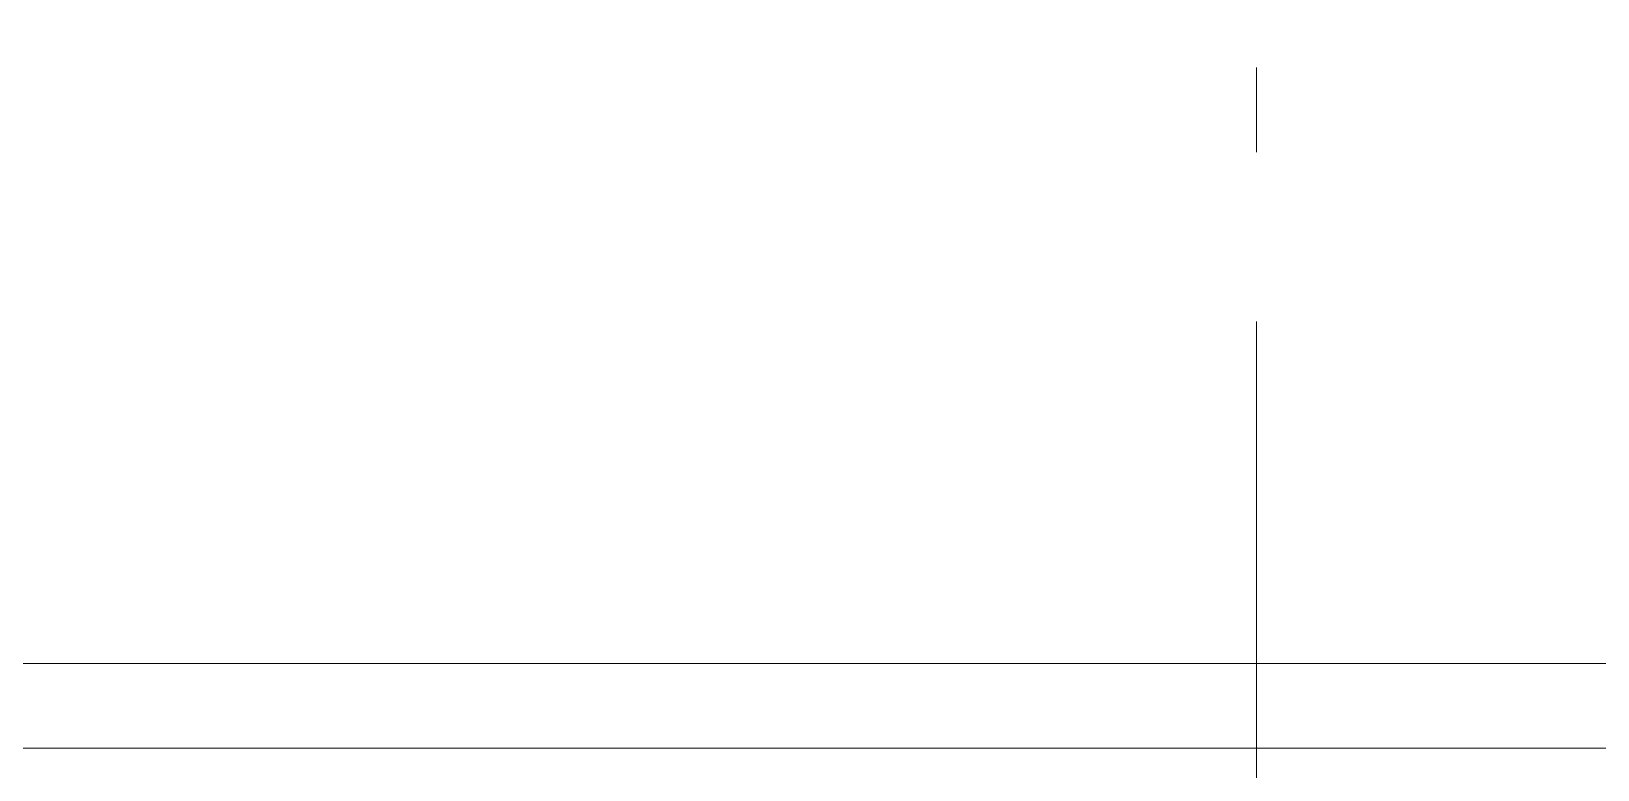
# Model space of a CAD drawing. Header units: millimetres. Extents: x -187347 to 135007, y -6415 to 292048.
# Drawn here: x -52386 to -50537, y 379 to 1252 of the extents above; entities that cross this region are included whole.
import ezdxf

# ---------------------------------------------------------------- set-up
doc = ezdxf.new("R2010")
doc.units = ezdxf.units.MM
doc.header["$LTSCALE"] = 100
doc.linetypes.add('Z_LINE-CNTR', pattern=[17, 12, -2, 1, -2])
doc.layers.add('A-WALL', color=7, linetype='Continuous', lineweight=5)
doc.layers.add('S-GRID', color=7, linetype='Continuous', lineweight=5)

msp = doc.modelspace()

# ---------------------------------------------------------------- linework, layer by layer
at = {"layer": 'A-WALL'}
for p, q in [((-51157.4, 505), (-56822.4, 505)), ((-56822.4, 505), (-51107.4, 505)), ((-50717.4, 505), (-51157.4, 505)), ((-51107.4, 505), (-50772.4, 505)), ((-50772.4, 505), (-45307.4, 505)), ((-45157.4, 505), (-50717.4, 505)), ((-56822.4, 405), (-51157.4, 405)), ((-50717.4, 405), (-51157.4, 405)), ((-50717.4, 405), (-45157.4, 405))]:
    msp.add_line(p, q, dxfattribs=at)
at = {"layer": 'S-GRID', "color": 152, "linetype": 'Z_LINE-CNTR'}
msp.add_line((-50939.9, 111408.8), (-50939.9, -6038.2), dxfattribs=at)

doc.saveas('drawing.dxf')
